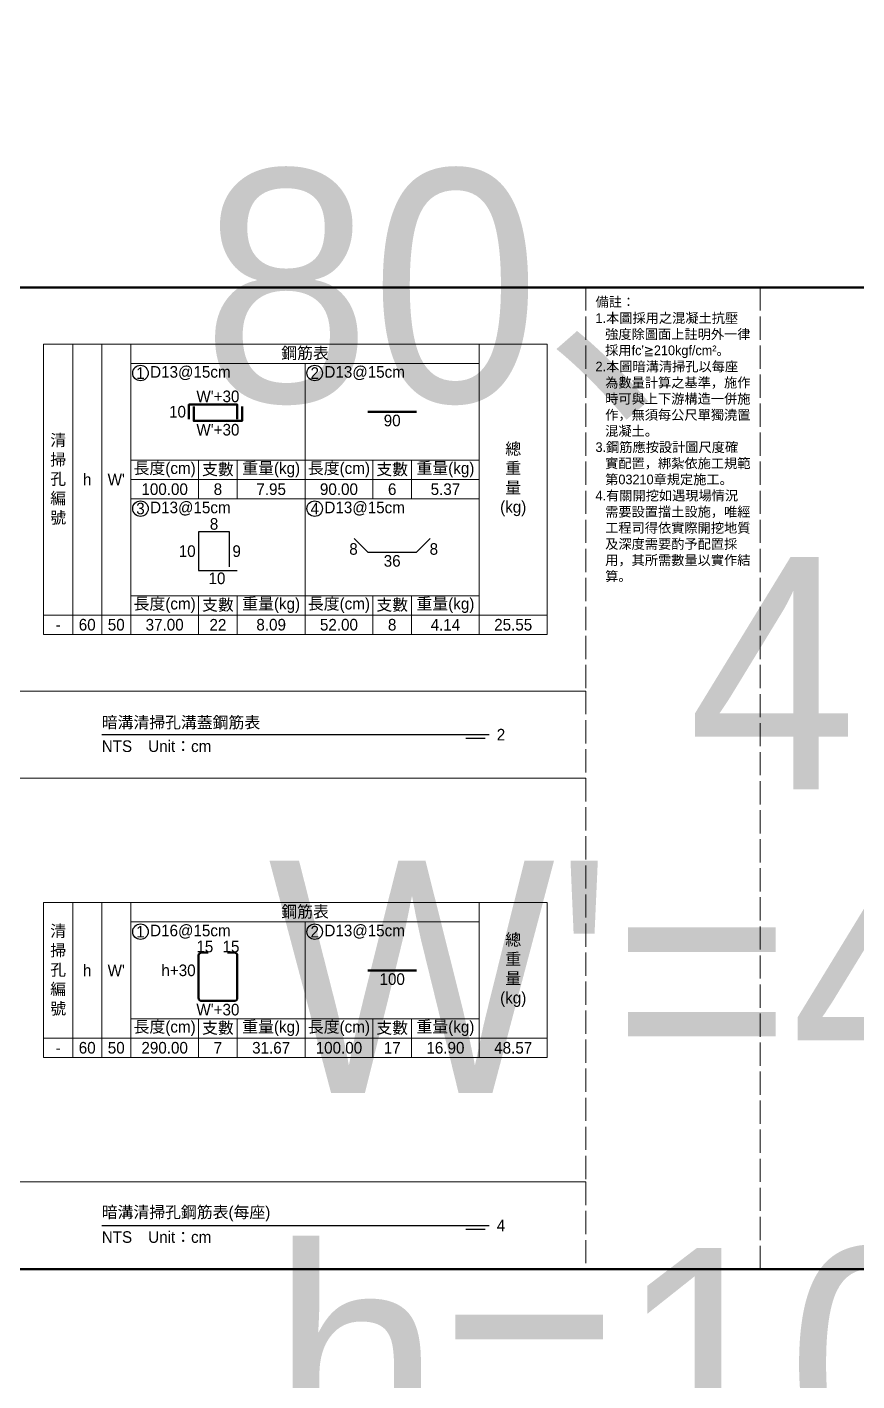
# Model space of a CAD drawing. Extents: x -7340 to 3675, y -3342 to 777.
# Drawn here: x -2139 to -1710, y -1322 to -623 of the extents above; entities that cross this region are included whole.
import ezdxf

# ---------------------------------------------------------------- set-up
doc = ezdxf.new("R2010")
doc.units = 0
doc.header["$MEASUREMENT"] = 0
doc.linetypes.add('ACAD_ISO02W100', pattern=[15, 12, -3])
for name, color, linetype, lineweight in [('一、1.基本-圖框', 7, 'Continuous', 20), ('一、3.基本-變更', 1, 'Continuous', 50), ('二、5.繪圖-鋼筋', 60, 'Continuous', 50)]:
    doc.layers.add(name, color=color, linetype=linetype, lineweight=lineweight)
doc.layers.add('一、4.基本-隱藏', color=9, linetype='ACAD_ISO02W100', lineweight=20, plot=False)
doc.layers.add('三、1.文字-說明文字', color=2, linetype='Continuous')
doc.layers.add('三、3.文字-註解文字', color=2, linetype='Continuous')
doc.styles.add('次圖名(詳圖)', font='MS PGothic.ttf', dxfattribs={"height": 6})
doc.styles.add('註解文字(詳圖)', font='MS PGothic.ttf', dxfattribs={"height": 5})

msp = doc.modelspace()

# ---------------------------------------------------------------- linework, layer by layer
at = {"layer": '一、1.基本-圖框'}
for points in [[(-2130, -926.25), (-2115, -926.25), (-2115, -786.25), (-2130, -786.25)], [(-2115, -926.25), (-2100, -926.25), (-2100, -786.25), (-2115, -786.25)], [(-2100, -926.25), (-2085, -926.25), (-2085, -786.25), (-2100, -786.25)], [(-2085, -796.25), (-1905, -796.25), (-1905, -786.25), (-2085, -786.25)], [(-1870, -926.25), (-1905, -926.25), (-1905, -786.25), (-1870, -786.25)], [(-2085, -796.25), (-1995, -796.25), (-1995, -846.25), (-2085, -846.25)], [(-1995, -796.25), (-1905, -796.25), (-1905, -846.25), (-1995, -846.25)], [(-2085, -846.25), (-2050, -846.25), (-2050, -856.25), (-2085, -856.25)], [(-2050, -846.25), (-2030, -846.25), (-2030, -856.25), (-2050, -856.25)], [(-2030, -846.25), (-1995, -846.25), (-1995, -856.25), (-2030, -856.25)], [(-1995, -846.25), (-1960, -846.25), (-1960, -856.25), (-1995, -856.25)], [(-1960, -846.25), (-1940, -846.25), (-1940, -856.25), (-1960, -856.25)], [(-1940, -846.25), (-1905, -846.25), (-1905, -856.25), (-1940, -856.25)], [(-2085, -856.25), (-2050, -856.25), (-2050, -866.25), (-2085, -866.25)], [(-2050, -856.25), (-2030, -856.25), (-2030, -866.25), (-2050, -866.25)], [(-2030, -856.25), (-1995, -856.25), (-1995, -866.25), (-2030, -866.25)], [(-1995, -856.25), (-1960, -856.25), (-1960, -866.25), (-1995, -866.25)], [(-1960, -856.25), (-1940, -856.25), (-1940, -866.25), (-1960, -866.25)], [(-1940, -856.25), (-1905, -856.25), (-1905, -866.25), (-1940, -866.25)], [(-2085, -866.25), (-1995, -866.25), (-1995, -916.25), (-2085, -916.25)], [(-1995, -866.25), (-1905, -866.25), (-1905, -916.25), (-1995, -916.25)], [(-2085, -916.25), (-2050, -916.25), (-2050, -926.25), (-2085, -926.25)], [(-2050, -916.25), (-2030, -916.25), (-2030, -926.25), (-2050, -926.25)], [(-2030, -916.25), (-1995, -916.25), (-1995, -926.25), (-2030, -926.25)], [(-1995, -916.25), (-1960, -916.25), (-1960, -926.25), (-1995, -926.25)], [(-1960, -916.25), (-1940, -916.25), (-1940, -926.25), (-1960, -926.25)], [(-1940, -916.25), (-1905, -916.25), (-1905, -926.25), (-1940, -926.25)], [(-2130, -926.25), (-2115, -926.25), (-2115, -936.25), (-2130, -936.25)], [(-2115, -926.25), (-2100, -926.25), (-2100, -936.25), (-2115, -936.25)], [(-2100, -926.25), (-2085, -926.25), (-2085, -936.25), (-2100, -936.25)], [(-2085, -926.25), (-2050, -926.25), (-2050, -936.25), (-2085, -936.25)], [(-2050, -926.25), (-2030, -926.25), (-2030, -936.25), (-2050, -936.25)], [(-2030, -926.25), (-1995, -926.25), (-1995, -936.25), (-2030, -936.25)], [(-1995, -926.25), (-1960, -926.25), (-1960, -936.25), (-1995, -936.25)], [(-1960, -926.25), (-1940, -926.25), (-1940, -936.25), (-1960, -936.25)], [(-1940, -926.25), (-1905, -926.25), (-1905, -936.25), (-1940, -936.25)], [(-1905, -926.25), (-1870, -926.25), (-1870, -936.25), (-1905, -936.25)], [(-2130, -1144.75), (-2115, -1144.75), (-2115, -1074.75), (-2130, -1074.75)], [(-2115, -1144.75), (-2100, -1144.75), (-2100, -1074.75), (-2115, -1074.75)], [(-2100, -1144.75), (-2085, -1144.75), (-2085, -1074.75), (-2100, -1074.75)], [(-2085, -1084.75), (-1905, -1084.75), (-1905, -1074.75), (-2085, -1074.75)], [(-1870, -1144.75), (-1905, -1144.75), (-1905, -1074.75), (-1870, -1074.75)], [(-2085, -1084.75), (-1995, -1084.75), (-1995, -1134.75), (-2085, -1134.75)], [(-1995, -1084.75), (-1905, -1084.75), (-1905, -1134.75), (-1995, -1134.75)], [(-2085, -1134.75), (-2050, -1134.75), (-2050, -1144.75), (-2085, -1144.75)], [(-2050, -1134.75), (-2030, -1134.75), (-2030, -1144.75), (-2050, -1144.75)], [(-2030, -1134.75), (-1995, -1134.75), (-1995, -1144.75), (-2030, -1144.75)], [(-1995, -1134.75), (-1960, -1134.75), (-1960, -1144.75), (-1995, -1144.75)], [(-1960, -1134.75), (-1940, -1134.75), (-1940, -1144.75), (-1960, -1144.75)], [(-1940, -1134.75), (-1905, -1134.75), (-1905, -1144.75), (-1940, -1144.75)], [(-2130, -1144.75), (-2115, -1144.75), (-2115, -1154.75), (-2130, -1154.75)], [(-2115, -1144.75), (-2100, -1144.75), (-2100, -1154.75), (-2115, -1154.75)], [(-2100, -1144.75), (-2085, -1144.75), (-2085, -1154.75), (-2100, -1154.75)], [(-2085, -1144.75), (-2050, -1144.75), (-2050, -1154.75), (-2085, -1154.75)], [(-2050, -1144.75), (-2030, -1144.75), (-2030, -1154.75), (-2050, -1154.75)], [(-2030, -1144.75), (-1995, -1144.75), (-1995, -1154.75), (-2030, -1154.75)], [(-1995, -1144.75), (-1960, -1144.75), (-1960, -1154.75), (-1995, -1154.75)], [(-1960, -1144.75), (-1940, -1144.75), (-1940, -1154.75), (-1960, -1154.75)], [(-1940, -1144.75), (-1905, -1144.75), (-1905, -1154.75), (-1940, -1154.75)], [(-1905, -1144.75), (-1870, -1144.75), (-1870, -1154.75), (-1905, -1154.75)]]:
    msp.add_lwpolyline(points, close=True, dxfattribs=at)
at = {"layer": '一、3.基本-變更'}
msp.add_lwpolyline([(-3420, -757), (0, -757), (0, -1264), (-3420, -1264)], close=True, dxfattribs=at)
at = {"layer": '一、4.基本-隱藏'}
for points in [[(-2540, -757), (-1760, -757), (-1760, -1264), (-2540, -1264)], [(-2150, -757), (-1850, -757), (-1850, -965.5), (-2150, -965.5)], [(-2150, -965.5), (-1850, -965.5), (-1850, -1010.5), (-2150, -1010.5)], [(-2150, -1010.5), (-1850, -1010.5), (-1850, -1219), (-2150, -1219)], [(-2150, -1219), (-1850, -1219), (-1850, -1264), (-2150, -1264)]]:
    msp.add_lwpolyline(points, close=True, dxfattribs=at)
msp.add_lwpolyline([(-2540, -1264), (-1760, -1264)], dxfattribs=at)
at = {"layer": '三、3.文字-註解文字'}
for points in [[(-2034, -901.25), (-2034, -883.25), (-2050, -883.25), (-2050, -903.25), (-2030, -903.25)], [(-1969.571, -886.679), (-1962.5, -893.75), (-1937.5, -893.75), (-1930.429, -886.679)], [(-2100, -988), (-1900, -988)], [(-1902, -990), (-1912, -990)], [(-2100, -1241.5), (-1900, -1241.5)], [(-1902, -1243.5), (-1912, -1243.5)]]:
    msp.add_lwpolyline(points, dxfattribs=at)
for centre in [(-2080, -801.25), (-1990, -801.25), (-2080, -871.25), (-1990, -871.25), (-2080, -1089.75), (-1990, -1089.75)]:
    msp.add_circle(centre, 4, dxfattribs=at)
at = {"layer": '二、5.繪圖-鋼筋'}
for points in [[(-2055, -825), (-2055, -817.5), (-2030, -817.5), (-2030, -825)], [(-2052.5, -818.5), (-2052.5, -826), (-2027.5, -826), (-2027.5, -818.5)], [(-1962.5, -821.25), (-1937.5, -821.25)], [(-1962.5, -1109.75), (-1937.5, -1109.75)]]:
    msp.add_lwpolyline(points, dxfattribs=at)
msp.add_lwpolyline([(-2045, -1100.5), (-2048.5, -1100.5, 0.4142136), (-2050, -1102), (-2050, -1124, 0.4142136), (-2048.5, -1125.5), (-2031.5, -1125.5, 0.4142136), (-2030, -1124), (-2030, -1102, 0.4142136), (-2031.5, -1100.5), (-2035, -1100.5)], format="xyb", dxfattribs=at)

# ---------------------------------------------------------------- texts
at = {"layer": '一、1.基本-圖框', "char_height": 6, "attachment_point": 5, "style": '註解文字(詳圖)'}
for s, width, insert in [('{\\fMS PGothic|b0|i0|c128|p34;鋼筋表}', 94.24964, (-1995, -791.25)), ('清掃孔{\\fMS PGothic|b0|i0|c128|p34;編號}', 12.98354, (-2122.5, -856.25)), ('{\\fMS PGothic|b0|i0|c128|p34;總重量(kg)}', 6, (-1887.5, -856.25)), ('{\\fMS PGothic|b0|i0|c128|p34;h}', 12.98354, (-2107.5, -856.25)), ('{\\fMS PGothic|b0|i0|c128|p34;長度(cm)}', 35.02324, (-2067.5, -851.25)), ('{\\fMS PGothic|b0|i0|c128|p34;支數}', 19.27354, (-2040, -851.25)), ('{\\fMS PGothic|b0|i0|c128|p34;重量(kg)}', 30.27214, (-2012.5, -851.25)), ('{\\fMS PGothic|b0|i0|c128|p34;長度(cm)}', 35.02324, (-1977.5, -851.25)), ('{\\fMS PGothic|b0|i0|c128|p34;支數}', 19.27354, (-1950, -851.25)), ('{\\fMS PGothic|b0|i0|c128|p34;重量(kg)}', 30.27214, (-1922.5, -851.25)), ("W'", 22.32258, (-2092.5, -856.25)), ('{\\fMS PGothic|b0|i0|c128|p34;長度(cm)}', 35.02324, (-2067.5, -921.25)), ('{\\fMS PGothic|b0|i0|c128|p34;支數}', 19.27354, (-2040, -921.25)), ('{\\fMS PGothic|b0|i0|c128|p34;重量(kg)}', 30.27214, (-2012.5, -921.25)), ('{\\fMS PGothic|b0|i0|c128|p34;長度(cm)}', 35.02324, (-1977.5, -921.25)), ('{\\fMS PGothic|b0|i0|c128|p34;支數}', 19.27354, (-1950, -921.25)), ('{\\fMS PGothic|b0|i0|c128|p34;重量(kg)}', 30.27214, (-1922.5, -921.25)), ('{\\fMS PGothic|b0|i0|c128|p34;鋼筋表}', 94.24964, (-1995, -1079.75)), ('清掃孔{\\fMS PGothic|b0|i0|c128|p34;編號}', 12.98354, (-2122.5, -1109.75)), ('{\\fMS PGothic|b0|i0|c128|p34;總重量(kg)}', 6, (-1887.5, -1109.75)), ('{\\fMS PGothic|b0|i0|c128|p34;h}', 12.98354, (-2107.5, -1109.75)), ("W'", 22.32258, (-2092.5, -1109.75)), ('{\\fMS PGothic|b0|i0|c128|p34;長度(cm)}', 35.02324, (-2067.5, -1139.75)), ('{\\fMS PGothic|b0|i0|c128|p34;支數}', 19.27354, (-2040, -1139.75)), ('{\\fMS PGothic|b0|i0|c128|p34;重量(kg)}', 30.27214, (-2012.5, -1139.75)), ('{\\fMS PGothic|b0|i0|c128|p34;長度(cm)}', 35.02324, (-1977.5, -1139.75)), ('{\\fMS PGothic|b0|i0|c128|p34;支數}', 19.27354, (-1950, -1139.75)), ('{\\fMS PGothic|b0|i0|c128|p34;重量(kg)}', 30.27214, (-1922.5, -1139.75))]:
    msp.add_mtext_dynamic_manual_height_columns(s, width=width, gutter_width=30, heights=[0], dxfattribs=dict(at, insert=insert))
at = {"layer": '一、4.基本-隱藏', "char_height": 120, "attachment_point": 5, "style": '次圖名(詳圖)'}
for s, insert in [("{\\fMS PGothic|b0|i0|c128|p34;W'=50，h=100、80、60、40}", (-1710, -657)), ("{\\fMS PGothic|b0|i0|c128|p34;W'=40，h=100、80、60、40}", (-1710, -1414))]:
    msp.add_mtext_dynamic_manual_height_columns(s, width=698.49542, gutter_width=30, heights=[0], dxfattribs=dict(at, insert=insert))
at = {"layer": '三、1.文字-說明文字', "insert": (-1845, -762), "char_height": 5, "attachment_point": 1, "style": '註解文字(詳圖)'}
msp.add_mtext_dynamic_manual_height_columns("{\\fMS PGothic|b0|i0|c128|p34;備註：\\P\\pi-5,l5;1.本圖採用之混凝土抗壓強度除圖面上註明外一律採用fc'≧210kgf/cm²。\\P2.本圖暗溝清掃孔以每座為數量計算之基準，施作時可與上下游構造一併施作，無須每公尺單獨澆置混凝土。\\P3.鋼筋應按設計圖尺度確實配置，綁紮依施工規範第03210章規定施工。\\P4.有關開挖如遇現場情況需要設置擋土設施，唯經工程司得依實際開挖地質及深度需要酌予配置採用，其所需數量以實作結算。}", width=80, gutter_width=30, heights=[0], dxfattribs=at)
at = {"layer": '三、3.文字-註解文字', "char_height": 6}
for s, width, gutter_width, insert, attachment_point, style in [('1', 8.38231, 30, (-2080, -801.25), 5, '註解文字(詳圖)'), ('D13@15cm', 6.06582, 30, (-2075, -801.25), 4, '註解文字(詳圖)'), ('2', 8.38231, 30, (-1990, -801.25), 5, '註解文字(詳圖)'), ('{\\fMS PGothic|b0|i0|c128|p34;D1}3{\\fMS PGothic|b0|i0|c128|p34;@}1{\\fMS PGothic|b0|i0|c128|p34;5cm}', 6.06582, 30, (-1985, -801.25), 4, '註解文字(詳圖)'), ('100.00', 9.06048, 30, (-2067.5, -861.25), 5, '註解文字(詳圖)'), ('8', 9.06048, 30, (-2040, -861.25), 5, '註解文字(詳圖)'), ('7.95', 9.06048, 30, (-2012.5, -861.25), 5, '註解文字(詳圖)'), ('90.00', 9.06048, 30, (-1977.5, -861.25), 5, '註解文字(詳圖)'), ('6', 9.06048, 30, (-1950, -861.25), 5, '註解文字(詳圖)'), ('5.37', 9.06048, 30, (-1922.5, -861.25), 5, '註解文字(詳圖)'), ('3', 8.38231, 30, (-2080, -871.25), 5, '註解文字(詳圖)'), ('D13@15cm', 6.06582, 30, (-2075, -871.25), 4, '註解文字(詳圖)'), ('4', 8.38231, 30, (-1990, -871.25), 5, '註解文字(詳圖)'), ('D13@15cm', 6.06582, 30, (-1985, -871.25), 4, '註解文字(詳圖)'), ('60', 9.06048, 30, (-2107.5, -931.25), 5, '註解文字(詳圖)'), ('50', 9.06048, 30, (-2092.5, -931.25), 5, '註解文字(詳圖)'), ('37.00', 9.06048, 30, (-2067.5, -931.25), 5, '註解文字(詳圖)'), ('22', 9.06048, 30, (-2040, -931.25), 5, '註解文字(詳圖)'), ('8.09', 9.06048, 30, (-2012.5, -931.25), 5, '註解文字(詳圖)'), ('52.00', 9.06048, 30, (-1977.5, -931.25), 5, '註解文字(詳圖)'), ('8', 9.06048, 30, (-1950, -931.25), 5, '註解文字(詳圖)'), ('4.14', 9.06048, 30, (-1922.5, -931.25), 5, '註解文字(詳圖)'), ('25.55', 9.06048, 30, (-1887.5, -931.25), 5, '註解文字(詳圖)'), ('-', 9.06048, 30, (-2122.5, -931.25), 5, '註解文字(詳圖)'), ('{\\fMS PGothic|b0|i0|c128|p34;暗溝清掃孔}溝蓋{\\fMS PGothic|b0|i0|c128|p34;鋼筋表}', 134.12151, 15, (-2100, -982), 4, '次圖名(詳圖)'), ('2', 3, 15, (-1896, -988), 4, '次圖名(詳圖)'), ('NTS{\\fMS PGothic|b0|i0|c128|p34;^IUnit：cm}', 136.03259, 15, (-2100, -994), 4, '次圖名(詳圖)'), ('1', 8.38231, 30, (-2080, -1089.75), 5, '註解文字(詳圖)'), ('{\\fMS PGothic|b0|i0|c128|p34;D1}6{\\fMS PGothic|b0|i0|c128|p34;@15cm}', 6.06582, 30, (-2075, -1089.75), 4, '註解文字(詳圖)'), ('2', 8.38231, 30, (-1990, -1089.75), 5, '註解文字(詳圖)'), ('{\\fMS PGothic|b0|i0|c128|p34;D1}3{\\fMS PGothic|b0|i0|c128|p34;@}1{\\fMS PGothic|b0|i0|c128|p34;5cm}', 6.06582, 30, (-1985, -1089.75), 4, '註解文字(詳圖)'), ('60', 9.06048, 30, (-2107.5, -1149.75), 5, '註解文字(詳圖)'), ('50', 9.06048, 30, (-2092.5, -1149.75), 5, '註解文字(詳圖)'), ('290.00', 9.06048, 30, (-2067.5, -1149.75), 5, '註解文字(詳圖)'), ('31.67', 9.06048, 30, (-2012.5, -1149.75), 5, '註解文字(詳圖)'), ('{\\fMS PGothic|b0|i0|c128|p34;100}.00', 9.06048, 30, (-1977.5, -1149.75), 5, '註解文字(詳圖)'), ('16.90', 9.06048, 30, (-1922.5, -1149.75), 5, '註解文字(詳圖)'), ('48.57', 9.06048, 30, (-1887.5, -1149.75), 5, '註解文字(詳圖)'), ('-', 9.06048, 30, (-2122.5, -1149.75), 5, '註解文字(詳圖)'), ('7', 9.06048, 30, (-2040, -1149.75), 5, '註解文字(詳圖)'), ('17', 9.06048, 30, (-1950, -1149.75), 5, '註解文字(詳圖)'), ('{\\fMS PGothic|b0|i0|c128|p34;暗溝清掃孔鋼筋表}(每座)', 134.12151, 15, (-2100, -1235.5), 4, '次圖名(詳圖)'), ('NTS{\\fMS PGothic|b0|i0|c128|p34;^IUnit：cm}', 136.03259, 15, (-2100, -1247.5), 4, '次圖名(詳圖)'), ('4', 3, 15, (-1896, -1241.5), 4, '次圖名(詳圖)')]:
    msp.add_mtext_dynamic_manual_height_columns(s, width=width, gutter_width=gutter_width, heights=[0], dxfattribs=dict(at, insert=insert, attachment_point=attachment_point, style=style))
at = {"layer": '二、5.繪圖-鋼筋', "char_height": 6, "style": '註解文字(詳圖)'}
for s, width, insert, attachment_point in [("{\\fMS PGothic|b0|i0|c128|p34;W'}+3{\\fMS PGothic|b0|i0|c128|p34;0}", 3.56631, (-2040, -810.277), 2), ('{\\fMS PGothic|b0|i0|c128|p34;10}', 8.87231, (-2056.5, -821.25), 6), ('90', 3.56631, (-1950, -822.75), 2), ("{\\fMS PGothic|b0|i0|c128|p34;W'}+3{\\fMS PGothic|b0|i0|c128|p34;0}", 3.56631, (-2040, -827.5), 2), ('{\\fMS PGothic|b0|i0|c128|p34;8}', 3.56631, (-2042, -882.25), 8), ('{\\fMS PGothic|b0|i0|c128|p34;10}', 8.87231, (-2051.5, -893.25), 6), ('9', 8.87231, (-2032.5, -893.25), 4), ('8', 3.56631, (-1969.978, -889.106), 2), ('8', 3.56631, (-1928.482, -889.106), 2), ('36', 3.56631, (-1950, -895.25), 2), ('10', 3.56631, (-2040.5, -904.25), 2), ('15', 8.87231, (-2046.75, -1100.5), 8), ('15', 8.87231, (-2033.25, -1100.5), 8), ('{\\fMS PGothic|b0|i0|c128|p34;h+}3{\\fMS PGothic|b0|i0|c128|p34;0}', 8.87231, (-2051.5, -1109.75), 6), ('100', 3.56631, (-1950, -1111.25), 2), ("{\\fMS PGothic|b0|i0|c128|p34;W'+}3{\\fMS PGothic|b0|i0|c128|p34;0}", 3.56631, (-2040, -1127), 2)]:
    msp.add_mtext_dynamic_manual_height_columns(s, width=width, gutter_width=30, heights=[0], dxfattribs=dict(at, insert=insert, attachment_point=attachment_point))

doc.saveas('drawing.dxf')
